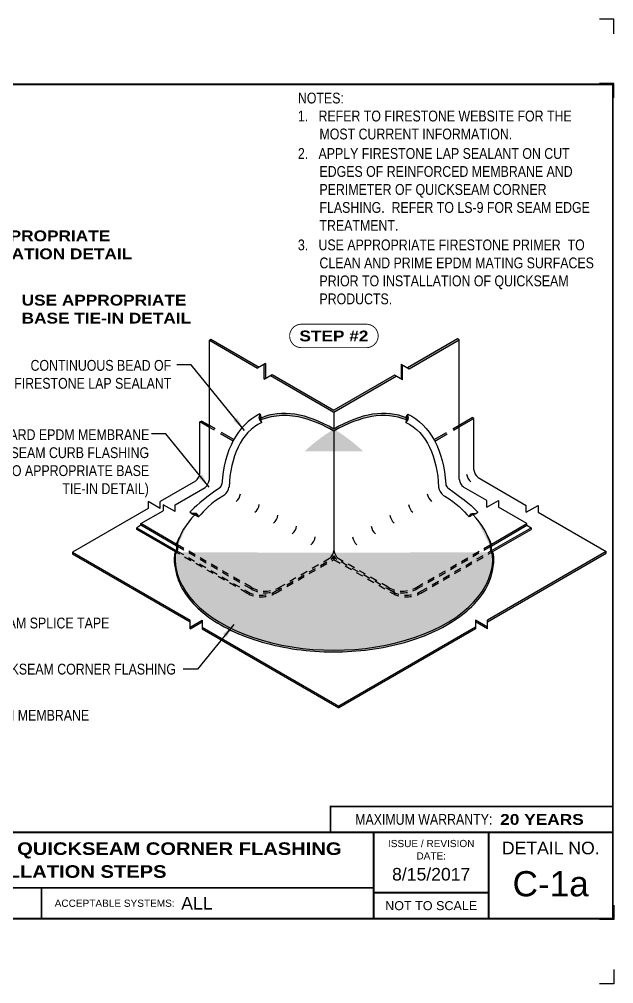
# Model space of a CAD drawing. Header units: inches. Extents: x 121.4 to 141.5, y -186.4 to -169.7.
# Drawn here: x 131.14 to 141.48, y -186.43 to -169.67 of the extents above; entities that cross this region are included whole.
import ezdxf
from ezdxf.enums import TextEntityAlignment as Align

# ---------------------------------------------------------------- set-up
doc = ezdxf.new("R2010")
doc.units = ezdxf.units.IN
doc.header["$MEASUREMENT"] = 0
doc.linetypes.add('HIDDEN', pattern=[0.375, 0.25, -0.125])
doc.linetypes.add('HIDDEN2', pattern=[0.1875, 0.125, -0.0625])
doc.layers.get('0').update_dxf_attribs({"linetype": 'CONTINUOUS'})
doc.layers.get('DEFPOINTS').update_dxf_attribs({"linetype": 'CONTINUOUS'})
for name, color, linetype in [('FSBP-ANNO-NOTE', 7, 'CONTINUOUS'), ('FSBP-MEMBRANE', 7, 'CONTINUOUS'), ('FSBP-SEALANTS', 1, 'CONTINUOUS'), ('FSBP-TTLB', 7, 'CONTINUOUS'), ('FSBP-TTLB-BORDER', 7, 'CONTINUOUS'), ('FSBP-TTLB-TEXT', 7, 'CONTINUOUS')]:
    doc.layers.add(name, color=color, linetype=linetype)
doc.styles.add('FSBP_ARIAL', font='arial.ttf')
doc.styles.add('FSBP_ARIAL_BOLD', font='')
doc.styles.add('FSBP_ARIAL_NAR', font='ARIALN.TTF')
doc.styles.get('FSBP_ARIAL_BOLD').set_extended_font_data('Arial Black')
doc.dimstyles.new('FSBP-LEADER', dxfattribs={"dimtxt": 0.1875, "dimasz": 0.25, "dimexe": 0.0625, "dimexo": 0.125, "dimgap": 0.125, "dimtad": 0, "dimtih": 1, "dimtoh": 1, "dimdec": 4, "dimzin": 0, "dimdsep": 46, "dimlunit": 4, "dimtxsty": 'FSBP_ARIAL_NAR', "dimcen": 0.09375, "dimclrd": 256, "dimclre": 256, "dimclrt": 256, "dimadec": 0, "dimazin": 0, "dimtfac": 1, "dimtdec": 4, "dimtofl": 0, "dimtmove": 0, "dimatfit": 3, "dimfxl": 0, "dimtolj": 1, "dimtzin": 0, "dimlwd": -1, "dimlwe": -1, "dimarcsym": 0})

# ---------------------------------------------------------------- blocks, each defined once
blk = doc.blocks.new('TTLB-EPDM_2')
at = {"layer": 'DEFPOINTS', "linetype": 'Continuous', "ltscale": 1.75}
for points in [[(20.016, 13.881), (20.016, 14.131), (19.766, 14.131)], [(20.016, -2.381), (20.016, -2.631), (19.766, -2.631)]]:
    blk.add_lwpolyline(points, dxfattribs=at)
at = {"layer": 'DEFPOINTS', "color": 1}
for points in [[(20.016, 12.766), (20.016, 13.016), (19.766, 13.016)], [(20.016, -1.266), (20.016, -1.516), (19.766, -1.516)]]:
    blk.add_lwpolyline(points, dxfattribs=at)
at = {"layer": 'FSBP-TTLB', "const_width": 0.0312}
blk.add_lwpolyline([(15.09, 0), (20, 0), (20, 0.451), (15.09, 0.451)], close=True, dxfattribs=at)
for points in [[(0, 0), (0, -1.5), (20, -1.5), (20, 0), (0, 0)], [(15.84, 0), (15.84, -0.964)], [(17.841, 0), (17.841, -1.5)], [(20, 0), (20, -1.5)], [(4.825, -0.964), (15.84, -0.964)], [(15.84, -0.964), (15.84, -1.5)], [(15.84, -1.049), (17.841, -1.049)]]:
    blk.add_lwpolyline(points, dxfattribs=at)
at = {"layer": 'FSBP-TTLB-BORDER', "const_width": 0.0312}
blk.add_lwpolyline([(20, 0), (20, 13), (0, 13), (0, 0)], dxfattribs=at)
at = {"layer": 'FSBP-TTLB-TEXT', "const_width": 0.0312}
blk.add_lwpolyline([(10.062, -0.964), (10.062, -1.5)], dxfattribs=at)
at = {"layer": 'FSBP-TTLB-TEXT', "style": 'FSBP_ARIAL_NAR'}
blk.add_text('MAXIMUM WARRANTY:', height=0.1875, dxfattribs=at).set_placement((17.905, 0.226), align=Align.MIDDLE_RIGHT)
at = {"layer": 'FSBP-TTLB-TEXT', "style": 'FSBP_ARIAL'}
for s, height, p in [('ISSUE / REVISION', 0.125, (16.841, -0.194)), ('DETAIL NO.', 0.2188, (18.921, -0.272)), ('DATE:', 0.125, (16.841, -0.41)), ('NOT TO SCALE', 0.15625, (16.841, -1.274))]:
    blk.add_text(s, height=height, dxfattribs=at).set_placement(p, align=Align.MIDDLE_CENTER)
blk.add_text('ACCEPTABLE SYSTEMS:', height=0.125, dxfattribs=at).set_placement((10.293, -1.232), align=Align.MIDDLE_LEFT)
at = {"layer": 'FSBP-TTLB-TEXT'}
for tag, height, style, p in [('MAXIMUM_WARRANTY', 0.188, 'FSBP_ARIAL_BOLD', (18.04, 0.224)), ('ACCPT_SYSTEMS', 0.219, 'FSBP_ARIAL', (12.494, -1.232))]:
    blk.add_attdef(tag, text='', height=height, dxfattribs=dict(at, style=style)).set_placement(p, align=Align.MIDDLE_LEFT)
for tag, height, style, p in [('DETAIL_DESCP_LINE_1', 0.219, 'FSBP_ARIAL_BOLD', (10.331, -0.283)), ('DETAIL_DESCP_LINE_2', 0.219, 'FSBP_ARIAL_BOLD', (10.331, -0.681)), ('ISSUE_REV_DATE', 0.219, 'FSBP_ARIAL', (16.841, -0.728)), ('DETAIL_NUMBER', 0.438, 'FSBP_ARIAL', (18.919, -0.893))]:
    blk.add_attdef(tag, text='', height=height, dxfattribs=dict(at, style=style)).set_placement(p, align=Align.MIDDLE_CENTER)

msp = doc.modelspace()

# ---------------------------------------------------------------- hatches: boundary and pattern name
at = {"layer": 'FSBP-MEMBRANE'}
h = msp.add_hatch(color=256, dxfattribs=at)
h.paths.add_polyline_path([(134.474, -175.235), (134.447, -175.251), (135.286, -175.735), (135.313, -175.72)])
h.paths.add_polyline_path([(135.425, -175.655), (135.398, -175.671), (135.398, -175.929), (135.425, -175.913)])
h.paths.add_polyline_path([(135.537, -175.849), (135.51, -175.864), (136.612, -176.501), (137.695, -175.876), (137.668, -175.86), (136.612, -176.469)])
h.paths.add_polyline_path([(137.806, -175.682), (137.779, -175.666), (137.779, -175.924), (137.806, -175.94)])
h.paths.add_polyline_path([(138.79, -175.243), (138.763, -175.227), (137.891, -175.731), (137.918, -175.746)])
for points in [[(134.31, -176.655), (134.282, -176.671), (134.447, -176.766), (134.447, -176.734)], [(139.046, -176.611), (139.019, -176.595), (138.79, -176.727), (138.79, -176.758)], [(133.869, -178.822, -0.065415), (133.871, -178.793), (133.256, -178.438), (133.256, -178.468)], [(139.353, -178.793, -0.065823), (139.356, -178.822), (139.968, -178.468), (139.968, -178.438)]]:
    msp.add_hatch(color=256, dxfattribs=at).paths.add_polyline_path(points)
h = msp.add_hatch(color=256, dxfattribs=at)
edge = h.paths.add_edge_path()
edge.add_spline(control_points=[(136.612, -176.83), (136.848, -176.694), (137.065, -176.613), (137.481, -176.543), (137.678, -176.559), (137.876, -176.637)], knot_values=[9.515163, 9.515163, 9.515163, 9.515163, 9.854762, 9.854762, 10.208695, 10.208695, 10.208695, 10.208695], degree=3, periodic=0)
edge.add_spline(control_points=[(137.876, -176.637), (137.877, -176.633), (137.878, -176.62), (137.876, -176.608), (137.875, -176.6)], knot_values=[0.045722, 0.045722, 0.045722, 0.045722, 0.060869, 0.082841, 0.082841, 0.082841, 0.082841], degree=3, periodic=0)
edge.add_ellipse((136.612, -179.046), major_axis=(1.345, 2.404), ratio=0.568461, start_angle=3.3741, end_angle=44.5501)
edge.add_ellipse((136.612, -179.046), major_axis=(-1.345, 2.404), ratio=0.568453, start_angle=-44.5497, end_angle=-3.1853)
edge.add_spline(control_points=[(135.345, -176.602), (135.344, -176.609), (135.342, -176.62), (135.343, -176.631), (135.344, -176.635)], knot_values=[0.046933, 0.046933, 0.046933, 0.046933, 0.065935, 0.079838, 0.079838, 0.079838, 0.079838], degree=3, periodic=0)
edge.add_spline(control_points=[(135.344, -176.635), (135.579, -176.546), (135.823, -176.538), (136.251, -176.649), (136.423, -176.721), (136.612, -176.83)], knot_values=[2.357173, 2.357173, 2.357173, 2.357173, 2.783651, 2.783651, 3.05243, 3.05243, 3.05243, 3.05243], degree=3, periodic=0)
h = msp.add_hatch(color=256, dxfattribs=at)
edge = h.paths.add_edge_path()
edge.add_ellipse((136.612, -179.046), major_axis=(2.763, 0), ratio=0.576237, start_angle=177.7054, end_angle=362.2946, ccw=False)
edge.add_arc((133.893, -178.985), 0.0418, 131.1294, 180.4614, ccw=False)
edge.add_ellipse((133.858, -178.896), major_axis=(0.0139, 0.0674), ratio=0.456351, start_angle=217.1958, end_angle=320.2639)
edge.add_arc((133.963, -178.819), 0.0794, 166.8152, 201.2439, ccw=False)
edge.add_ellipse((136.612, -179.046), major_axis=(-2.757, 0.023), ratio=0.564377, start_angle=-13.1092, end_angle=-8.2004, ccw=False)
edge.add_spline(control_points=[(133.93, -178.671), (133.915, -178.699), (133.892, -178.747), (133.871, -178.793)], knot_values=[3.306902, 3.306902, 3.306902, 3.306902, 3.404373, 3.404373, 3.404373, 3.404373], degree=3, periodic=0)
edge.add_arc((133.978, -178.818), 0.109, 166.8152, 202.7249)
edge.add_spline(control_points=[(133.876, -178.858), (133.876, -178.86), (133.878, -178.868), (133.876, -178.896), (133.868, -178.921), (133.86, -178.93), (133.86, -178.931), (133.86, -178.931)], knot_values=[0.693526, 0.693526, 0.693526, 0.693526, 1.221122, 1.221122, 2.381502, 2.381502, 2.444164, 2.444164, 2.444164, 2.444164], degree=3, periodic=0)
edge.add_arc((133.909, -178.984), 0.0719, 132.8698, 176.824)
edge.add_spline(control_points=[(133.837, -178.98), (133.828, -179.132), (133.854, -179.284), (134.005, -179.68), (134.207, -179.908), (134.762, -180.287), (135.116, -180.438), (135.902, -180.634), (136.334, -180.678), (137.189, -180.652), (137.61, -180.581), (138.356, -180.338), (138.68, -180.165), (139.163, -179.753), (139.322, -179.513), (139.389, -179.168), (139.4, -179.074), (139.387, -178.978)], knot_values=[3.101544, 3.101544, 3.101544, 3.101544, 3.381382, 3.381382, 3.842967, 3.842967, 4.304552, 4.304552, 4.766137, 4.766137, 5.227722, 5.227722, 5.689307, 5.689307, 6.150892, 6.150892, 6.323234, 6.323234, 6.323234, 6.323234], degree=3, periodic=0)
edge.add_arc((139.316, -178.983), 0.071, 6.4051, 48.3982)
edge.add_line((139.363, -178.93), (139.364, -178.93))
edge.add_spline(control_points=[(139.364, -178.93), (139.364, -178.93), (139.363, -178.93), (139.356, -178.921), (139.348, -178.896), (139.347, -178.868), (139.348, -178.86), (139.349, -178.856)], knot_values=[0.693526, 0.693526, 0.693526, 0.693526, 0.716332, 0.716332, 1.876712, 1.876712, 2.404307, 2.404307, 2.404307, 2.404307], degree=3, periodic=0)
edge.add_arc((139.247, -178.818), 0.109, 337.3925, 373.239)
edge.add_spline(control_points=[(139.353, -178.793), (139.329, -178.732), (139.298, -178.67), (139.268, -178.616)], knot_values=[3.306902, 3.306902, 3.306902, 3.306902, 3.431962, 3.431962, 3.431962, 3.431962], degree=3, periodic=0)
edge.add_ellipse((136.612, -179.046), major_axis=(-2.761, 0.007), ratio=0.574972, start_angle=189.1021, end_angle=195.9438, ccw=False)
edge.add_arc((139.262, -178.819), 0.0794, -21.2439, 13.1848, ccw=False)
edge.add_ellipse((139.366, -178.896), major_axis=(-0.0139, 0.0674), ratio=0.456351, start_angle=39.7361, end_angle=142.8042)
edge.add_arc((139.331, -178.985), 0.0418, -0.4614, 48.8706, ccw=False)
h = msp.add_hatch(color=256, dxfattribs=at)
h.paths.add_polyline_path([(132.065, -178.936), (132.065, -178.966), (134.111, -180.147), (134.111, -180.117)])
h.paths.add_polyline_path([(134.318, -180.148), (134.318, -180.117), (134.111, -180.236), (134.111, -180.267)])
h.paths.add_polyline_path([(134.318, -180.236), (134.318, -180.266), (136.696, -181.639), (136.696, -181.609)])
h.paths.add_polyline_path([(139.074, -180.266), (139.074, -180.236), (136.696, -181.609), (136.696, -181.639)])
h.paths.add_polyline_path([(139.074, -180.117), (139.074, -180.148), (139.281, -180.267), (139.281, -180.236)])
h.paths.add_polyline_path([(141.347, -178.954), (141.347, -178.924), (139.281, -180.117), (139.281, -180.147)])
at = {"layer": 'FSBP-SEALANTS'}
h = msp.add_hatch(dxfattribs=at)
h.set_pattern_fill('ANSI31', color=256, scale=0.2, style=0)
h.set_pattern_definition([(45, (6.313027, -171.689865), (-0.0176776695, 0.0176776695), [])])
edge = h.paths.add_edge_path()
edge.add_spline(control_points=[(135.358, -176.68), (135.35, -176.661), (135.338, -176.629), (135.352, -176.576), (135.335, -176.548), (135.326, -176.532)], knot_values=[0, 0, 0, 0, 0.091254, 0.151375, 0.230963, 0.230963, 0.230963, 0.230963], degree=3, periodic=0)
edge.add_spline(control_points=[(135.326, -176.532), (135.326, -176.54), (135.328, -176.563), (135.299, -176.615), (135.334, -176.654), (135.358, -176.68)], knot_values=[0, 0, 0, 0, 0.035981, 0.100945, 0.240996, 0.240996, 0.240996, 0.240996], degree=3, periodic=0)
h = msp.add_hatch(dxfattribs=at)
h.set_pattern_fill('ANSI31', color=256, scale=0.2, style=0)
h.set_pattern_definition([(45, (6.26108, -171.691293), (-0.0176776695, 0.0176776695), [])])
edge = h.paths.add_edge_path()
edge.add_spline(control_points=[(137.896, -176.534), (137.886, -176.55), (137.868, -176.577), (137.882, -176.63), (137.871, -176.662), (137.864, -176.682)], knot_values=[0, 0, 0, 0, 0.079841, 0.140161, 0.231464, 0.231464, 0.231464, 0.231464], degree=3, periodic=0)
edge.add_spline(control_points=[(137.864, -176.682), (137.888, -176.655), (137.923, -176.616), (137.894, -176.564), (137.895, -176.542), (137.896, -176.534)], knot_values=[0, 0, 0, 0, 0.140051, 0.205015, 0.240996, 0.240996, 0.240996, 0.240996], degree=3, periodic=0)
h = msp.add_hatch(dxfattribs=at)
h.set_pattern_fill('ANSI31', color=256, scale=0.2, angle=45, style=0)
h.set_pattern_definition([(90, (19.979694, -80.228978), (-0.025, 5e-18), [])])
edge = h.paths.add_edge_path()
edge.add_spline(control_points=[(134.256, -178.322), (134.248, -178.298), (134.23, -178.246), (134.153, -178.27), (134.118, -178.249), (134.105, -178.241)], knot_values=[0, 0, 0, 0, 0.06611, 0.142588, 0.187976, 0.187976, 0.187976, 0.187976], degree=3, periodic=0)
edge.add_spline(control_points=[(134.105, -178.241), (134.121, -178.254), (134.147, -178.276), (134.206, -178.284), (134.237, -178.307), (134.256, -178.322)], knot_values=[0, 0, 0, 0, 0.059246, 0.101974, 0.1728, 0.1728, 0.1728, 0.1728], degree=3, periodic=0)
h = msp.add_hatch(dxfattribs=at)
h.set_pattern_fill('ANSI31', color=256, scale=0.2, angle=45, style=0)
h.set_pattern_definition([(90, (19.927745, -80.230407), (-0.025, 5e-18), [])])
edge = h.paths.add_edge_path()
edge.add_spline(control_points=[(139.117, -178.242), (139.104, -178.25), (139.068, -178.272), (138.992, -178.247), (138.974, -178.299), (138.966, -178.323)], knot_values=[0, 0, 0, 0, 0.045388, 0.121866, 0.187976, 0.187976, 0.187976, 0.187976], degree=3, periodic=0)
edge.add_spline(control_points=[(138.966, -178.323), (138.985, -178.309), (139.015, -178.285), (139.074, -178.277), (139.101, -178.255), (139.117, -178.242)], knot_values=[0, 0, 0, 0, 0.070826, 0.113554, 0.1728, 0.1728, 0.1728, 0.1728], degree=3, periodic=0)

# ---------------------------------------------------------------- linework, layer by layer
at = {"layer": 'FSBP-ANNO-NOTE', "const_width": 0.0156}
msp.add_lwpolyline([(136.046, -175.38), (137.178, -175.38, 1), (137.178, -174.973), (136.046, -174.973, 1)], format="xyb", close=True, dxfattribs=at)
at = {"layer": 'FSBP-MEMBRANE'}
for p, q in [((134.447, -175.251), (134.474, -175.235)), ((134.447, -175.251), (135.286, -175.735)), ((134.447, -177.674), (134.447, -175.251)), ((134.474, -175.235), (135.313, -175.72)), ((138.763, -175.227), (137.891, -175.731)), ((137.918, -175.746), (138.79, -175.243)), ((138.79, -175.243), (138.763, -175.227)), ((138.79, -177.666), (138.79, -175.243)), ((135.425, -175.655), (135.286, -175.735)), ((135.425, -175.655), (135.425, -175.913)), ((135.398, -175.929), (135.398, -175.671)), ((137.779, -175.666), (137.918, -175.746)), ((137.779, -175.666), (137.779, -175.924)), ((137.806, -175.94), (137.806, -175.682)), ((135.398, -175.929), (135.537, -175.849)), ((135.51, -175.864), (136.612, -176.501)), ((135.537, -175.849), (136.612, -176.469)), ((137.668, -175.86), (136.612, -176.469)), ((136.612, -176.501), (137.695, -175.876)), ((137.806, -175.94), (137.668, -175.86)), ((134.282, -176.671), (134.31, -176.655)), ((134.447, -176.734), (134.31, -176.655)), ((136.612, -176.501), (136.612, -176.796)), ((138.79, -176.727), (139.019, -176.595)), ((138.79, -176.758), (139.046, -176.611)), ((139.046, -176.611), (139.019, -176.595)), ((139.046, -177.504), (139.046, -176.611)), ((134.282, -177.564), (134.282, -176.671)), ((134.447, -176.766), (134.282, -176.671)), ((139.121, -177.639), (139.958, -178.123)), ((134.207, -177.699), (133.59, -178.056)), ((133.852, -178.109), (134.372, -177.809)), ((139.269, -178.035), (138.866, -177.802)), ((133.383, -178.175), (132.065, -178.936)), ((133.59, -178.175), (133.383, -178.056)), ((133.383, -178.056), (133.383, -178.175)), ((133.59, -178.175), (133.59, -178.056)), ((133.852, -178.229), (133.645, -178.109)), ((133.645, -178.109), (133.645, -178.214)), ((133.852, -178.229), (133.852, -178.109)), ((139.269, -178.154), (139.476, -178.035)), ((139.269, -178.154), (139.269, -178.035)), ((139.476, -178.035), (139.476, -178.154)), ((139.968, -178.438), (139.476, -178.154)), ((139.958, -178.242), (140.165, -178.123)), ((139.958, -178.242), (139.958, -178.123)), ((140.165, -178.123), (140.165, -178.242)), ((133.256, -178.438), (133.645, -178.214)), ((140.165, -178.242), (141.347, -178.924)), ((133.256, -178.468), (133.184, -178.51)), ((133.184, -178.54), (133.184, -178.51)), ((133.184, -178.51), (133.871, -178.907)), ((133.256, -178.468), (133.256, -178.438)), ((133.871, -178.793), (133.256, -178.438)), ((133.869, -178.822), (133.256, -178.468)), ((139.353, -178.793), (139.968, -178.438)), ((139.353, -178.907), (140.04, -178.51)), ((139.356, -178.822), (139.968, -178.468)), ((139.968, -178.468), (139.968, -178.438)), ((139.968, -178.468), (140.04, -178.51)), ((140.04, -178.51), (140.04, -178.54)), ((133.86, -178.93), (133.184, -178.54)), ((139.364, -178.93), (140.04, -178.54)), ((132.065, -178.936), (132.065, -178.966)), ((132.065, -178.936), (134.111, -180.117)), ((132.065, -178.966), (134.111, -180.147)), ((141.347, -178.924), (139.281, -180.117)), ((139.281, -180.147), (141.347, -178.954)), ((141.347, -178.954), (141.347, -178.924)), ((136.612, -179.031), (136.612, -179.061)), ((134.111, -180.236), (134.318, -180.117)), ((134.111, -180.267), (134.111, -180.117)), ((134.111, -180.267), (134.318, -180.148)), ((134.318, -180.117), (134.318, -180.266)), ((139.281, -180.236), (139.074, -180.117)), ((139.074, -180.117), (139.074, -180.266)), ((139.281, -180.267), (139.074, -180.148)), ((139.281, -180.267), (139.281, -180.117)), ((134.318, -180.236), (136.696, -181.609)), ((134.318, -180.266), (136.696, -181.639)), ((139.074, -180.236), (136.696, -181.609)), ((139.074, -180.266), (136.696, -181.639)), ((136.696, -181.639), (136.696, -181.609))]:
    msp.add_line(p, q, dxfattribs=at)
at = {"layer": 'FSBP-MEMBRANE', "linetype": 'HIDDEN'}
for p, q in [((134.871, -176.979), (134.447, -176.734)), ((134.858, -177.003), (134.447, -176.766)), ((138.354, -176.979), (138.79, -176.727)), ((138.367, -177.003), (138.79, -176.758))]:
    msp.add_line(p, q, dxfattribs=at)
at = {"layer": 'FSBP-MEMBRANE', "linetype": 'Continuous'}
msp.add_line((136.612, -176.83), (136.612, -178.909), dxfattribs=at)
at = {"layer": 'FSBP-MEMBRANE', "linetype": 'HIDDEN2'}
for p, q in [((135.171, -179.574), (133.884, -178.83)), ((135.171, -179.544), (133.885, -178.801)), ((138.053, -179.544), (139.339, -178.801)), ((138.053, -179.574), (139.34, -178.83)), ((135.099, -179.645), (133.876, -178.939)), ((133.886, -178.915), (135.099, -179.615)), ((138.125, -179.615), (139.338, -178.915)), ((138.125, -179.645), (139.348, -178.939)), ((135.599, -179.615), (136.612, -179.031)), ((135.599, -179.645), (136.612, -179.061)), ((136.537, -179.044), (135.671, -179.544)), ((137.625, -179.615), (136.612, -179.031)), ((136.612, -179.061), (137.625, -179.645)), ((137.553, -179.544), (136.687, -179.044))]:
    msp.add_line(p, q, dxfattribs=at)
at = {"layer": 'FSBP-MEMBRANE'}
for centre, radius, start, end in [((139.25, -177.478), 0.206, 187.0227, 231.1729), ((134.078, -177.538), 0.206, 308.8271, 352.9773), ((134.242, -177.648), 0.206, 308.8271, 352.9773), ((138.995, -177.641), 0.206, 187.0227, 231.1729), ((139.124, -177.551), 0.206, 187.0227, 231.1729), ((133.978, -178.818), 0.109, 166.8152, 201.2439), ((133.963, -178.819), 0.0794, 166.8152, 201.2439), ((139.262, -178.819), 0.0794, 338.7561, 13.1848), ((139.247, -178.818), 0.109, 339.7256, 13.239), ((133.909, -178.984), 0.0719, 132.8698, 176.824), ((133.893, -178.985), 0.0418, 131.1294, 175.7355), ((136.407, -178.883), 0.206, 308.8271, 352.9773), ((136.433, -178.899), 0.206, 308.8271, 330.4268), ((136.817, -178.883), 0.206, 187.0227, 231.1729), ((136.792, -178.899), 0.206, 209.5732, 231.1729), ((139.331, -178.985), 0.0418, 4.2645, 48.8706), ((139.316, -178.983), 0.071, 4.134, 46.6089)]:
    msp.add_arc(centre, radius, start, end, dxfattribs=at)
at = {"layer": 'FSBP-MEMBRANE', "linetype": 'Continuous'}
for centre, start, end in [((134.783, -177.894), 308.8271, 352.9773), ((138.441, -177.894), 187.0227, 231.1729), ((135.108, -178.081), 308.8271, 352.9773), ((138.116, -178.081), 187.0227, 231.1729), ((135.433, -178.269), 308.8271, 352.9773), ((137.791, -178.269), 187.0227, 231.1729), ((135.758, -178.456), 308.8271, 352.9773), ((137.466, -178.456), 187.0227, 231.1729), ((136.082, -178.644), 308.8271, 352.9773), ((137.142, -178.644), 187.0227, 231.1729)]:
    msp.add_arc(centre, 0.206, start, end, dxfattribs=at)
at = {"layer": 'FSBP-MEMBRANE', "linetype": 'HIDDEN2'}
for centre in [(135.349, -179.182), (135.349, -179.212), (135.421, -179.111), (135.421, -179.141), (137.803, -179.111), (137.803, -179.141), (137.875, -179.182), (137.875, -179.212)]:
    msp.add_arc(centre, 0.5, 240, 300, dxfattribs=at)
at = {"layer": 'FSBP-MEMBRANE'}
for centre, major_axis, ratio, start_param, end_param in [((136.612, -179.046), (-1.345, 2.404), 0.568453, -0.777539, -0.055595), ((136.612, -179.046), (1.345, 2.404), 0.568461, 0.058889, 0.777545), ((136.612, -179.046), (-2.757, 0.023), 0.564377, -0.496527, -0.143124), ((136.612, -179.046), (-2.761, 0.007), 0.574972, 3.300455, 3.645777), ((136.612, -179.046), (2.763, 0), 0.576237, 3.101544, 6.323234), ((139.366, -178.896), (-0.0139, 0.0674), 0.456351, 0.693526, 2.492404)]:
    msp.add_ellipse(centre, major_axis=major_axis, ratio=ratio, start_param=start_param, end_param=end_param, dxfattribs=at)
at = {"layer": 'FSBP-MEMBRANE', "extrusion": (0, 0, -1)}
msp.add_ellipse((133.858, -178.896), major_axis=(0.0139, 0.0674), ratio=0.456351, start_param=0.693526, end_param=2.492404, dxfattribs=at)
at = {"layer": 'FSBP-MEMBRANE'}
for points, knots in [([(136.612, -176.83), (136.423, -176.721), (136.251, -176.649), (135.823, -176.538), (135.579, -176.546), (135.344, -176.635)], [2.3571284, 2.3571284, 2.3571284, 2.3571284, 2.6259523, 2.6259523, 3.05243, 3.05243, 3.05243, 3.05243]), ([(137.876, -176.637), (137.678, -176.559), (137.481, -176.543), (137.065, -176.613), (136.848, -176.694), (136.612, -176.83)], [9.5151627, 9.5151627, 9.5151627, 9.5151627, 9.8690964, 9.8690964, 10.2087407, 10.2087407, 10.2087407, 10.2087407]), ([(133.837, -178.98), (133.828, -179.132), (133.854, -179.284), (134.005, -179.68), (134.207, -179.908), (134.762, -180.287), (135.116, -180.438), (135.902, -180.634), (136.334, -180.678), (137.189, -180.652), (137.61, -180.581), (138.356, -180.338), (138.68, -180.165), (139.163, -179.753), (139.322, -179.513), (139.389, -179.168), (139.4, -179.074), (139.387, -178.978)], [3.101544, 3.101544, 3.101544, 3.101544, 3.381382, 3.381382, 3.842967, 3.842967, 4.304552, 4.304552, 4.766137, 4.766137, 5.227722, 5.227722, 5.689307, 5.689307, 6.150892, 6.150892, 6.323234, 6.323234, 6.323234, 6.323234]), ([(133.876, -178.858), (133.876, -178.86), (133.878, -178.868), (133.876, -178.896), (133.868, -178.921), (133.86, -178.93), (133.86, -178.931), (133.86, -178.931)], [0.693526, 0.693526, 0.693526, 0.693526, 1.221122, 1.221122, 2.381502, 2.381502, 2.444164, 2.444164, 2.444164, 2.444164]), ([(139.349, -178.856), (139.348, -178.86), (139.347, -178.868), (139.348, -178.896), (139.356, -178.921), (139.364, -178.931), (139.365, -178.931), (139.365, -178.932)], [0.693526, 0.693526, 0.693526, 0.693526, 1.221122, 1.221122, 2.381502, 2.381502, 2.492404, 2.492404, 2.492404, 2.492404])]:
    msp.add_open_spline(points, degree=3, knots=knots, dxfattribs=at)
for points in [[(133.871, -178.793), (133.892, -178.747), (133.915, -178.699), (133.93, -178.671)], [(139.353, -178.793), (139.329, -178.732), (139.298, -178.67), (139.268, -178.616)]]:
    msp.add_open_spline(points, degree=3, dxfattribs=at)
at = {"layer": 'FSBP-SEALANTS'}
for p, q in [((134.713, -177.939), (134.678, -177.959)), ((138.509, -177.941), (138.544, -177.961))]:
    msp.add_line(p, q, dxfattribs=at)
for centre, radius, start, end in [((134.58, -177.747), 0.0833, 305.0019, 356.4765), ((134.583, -177.778), 0.206, 308.8271, 352.9773), ((138.638, -177.78), 0.206, 187.0227, 231.1729), ((138.641, -177.749), 0.0833, 183.5235, 234.9981)]:
    msp.add_arc(centre, radius, start, end, dxfattribs=at)
msp.add_ellipse((136.606, -178.97), major_axis=(-1.314, 2.42), ratio=0.593868, start_param=-0.023121, end_param=0.759641, dxfattribs=at)
at = {"layer": 'FSBP-SEALANTS', "extrusion": (0, 0, -1)}
msp.add_ellipse((136.616, -178.971), major_axis=(1.314, 2.42), ratio=0.593868, start_param=-0.023121, end_param=0.759641, dxfattribs=at)
at = {"layer": 'FSBP-SEALANTS'}
for points in [[(135.358, -176.68), (135.314, -176.598), (135.326, -176.556), (135.326, -176.532)], [(135.358, -176.68), (135.343, -176.621), (135.346, -176.581), (135.326, -176.532)], [(137.864, -176.682), (137.908, -176.599), (137.896, -176.558), (137.896, -176.534)], [(137.864, -176.682), (137.877, -176.622), (137.874, -176.582), (137.896, -176.534)], [(134.256, -178.322), (134.223, -178.265), (134.146, -178.26), (134.105, -178.241)], [(134.105, -178.241), (134.154, -178.273), (134.196, -178.285), (134.256, -178.322)], [(138.966, -178.323), (138.999, -178.266), (139.075, -178.261), (139.117, -178.242)], [(139.117, -178.242), (139.067, -178.275), (139.026, -178.286), (138.966, -178.323)]]:
    msp.add_spline(points, degree=3, dxfattribs=at)
for points in [[(135.358, -176.68), (135.173, -176.765), (135.039, -176.915), (134.853, -177.303), (134.799, -177.539), (134.788, -177.804)], [(137.864, -176.682), (138.048, -176.767), (138.182, -176.917), (138.369, -177.304), (138.423, -177.541), (138.433, -177.805)]]:
    msp.add_open_spline(points, degree=3, knots=[3.1446511, 3.1446511, 3.1446511, 3.1446511, 3.5164688, 3.5164688, 3.8822069, 3.8822069, 3.8822069, 3.8822069], dxfattribs=at)
for points in [[(134.628, -177.815), (134.305, -178.042), (134.196, -178.138), (134.105, -178.241)], [(138.593, -177.817), (138.916, -178.043), (139.026, -178.139), (139.117, -178.242)], [(134.678, -177.959), (134.481, -178.081), (134.362, -178.204), (134.256, -178.322)], [(138.544, -177.961), (138.74, -178.082), (138.86, -178.205), (138.966, -178.323)]]:
    msp.add_open_spline(points, degree=3, dxfattribs=at)

# ---------------------------------------------------------------- block references
at = {"ltscale": 1.75}
msp.add_blockref('TTLB-EPDM_2', (121.463, -183.804), dxfattribs=at).add_auto_attribs({'DETAIL_DESCP_LINE_1': 'OUTSIDE CORNER WITH QUICKSEAM CORNER FLASHING', 'DETAIL_DESCP_LINE_2': 'INSTALLATION STEPS', 'ACCPT_SYSTEMS': 'ALL', 'ISSUE_REV_DATE': '8/15/2017', 'DETAIL_NUMBER': 'C-1a', 'MAXIMUM_WARRANTY': '20 YEARS'})

# ---------------------------------------------------------------- texts
at = {"layer": 'FSBP-ANNO-NOTE', "style": 'FSBP_ARIAL_BOLD'}
msp.add_text('STEP #2', height=0.1875, dxfattribs=at).set_placement((136.612, -175.177), align=Align.MIDDLE_CENTER)
at = {"layer": 'FSBP-ANNO-NOTE', "style": 'FSBP_ARIAL_NAR'}
for s, p in [('3" QUICKSEAM SPLICE TAPE', (129.718, -180.166)), ('RUBBERGARD EPDM MEMBRANE', (128.86, -181.769))]:
    msp.add_text(s, height=0.1875, dxfattribs=at).set_placement(p, align=Align.MIDDLE_LEFT)
msp.add_text('QUICKSEAM CORNER FLASHING', height=0.1875, dxfattribs=at).set_placement((133.865, -180.967), align=Align.MIDDLE_RIGHT)
at = {"layer": 'FSBP-ANNO-NOTE', "char_height": 0.1875, "attachment_point": 1}
for s, width, gutter_width, heights, insert, style in [('NOTES:\\P1.   REFER TO FIRESTONE WEBSITE FOR THE                \\P{\\W6.27837; }MOST CURRENT INFORMATION.\\P{\\H0.08333x;\\P}2.   APPLY FIRESTONE LAP SEALANT ON CUT \\P{\\W6.27837; }EDGES OF REINFORCED MEMBRANE AND \\P{\\W6.27837; }PERIMETER OF QUICKSEAM CORNER \\P{\\W6.27837; }FLASHING.  REFER TO LS-9 FOR SEAM EDGE \\P{\\W6.27837; }TREATMENT.\\P{\\H0.08333x;\\P}3.   USE APPROPRIATE FIRESTONE PRIMER  TO \\P{\\W6.27837; }CLEAN AND PRIME EPDM MATING SURFACES \\P{\\W6.27837; }PRIOR TO INSTALLATION OF QUICKSEAM \\P{\\W6.27837; }PRODUCTS.', 5.17321, 23.081, [4.021], (135.986, -170.948), 'FSBP_ARIAL_NAR'), ('USE APPROPRIATE TERMINATION DETAIL', 3.57781, 5, [0], (129.857, -173.343), 'FSBP_ARIAL_BOLD'), ('USE APPROPRIATE BASE TIE-IN DETAIL', 3.57781, 5, [0], (131.181, -174.461), 'FSBP_ARIAL_BOLD'), ('{\\W6.80133; }CONTINUOUS BEAD OF  \\P{\\W2.03473; }FIRESTONE LAP SEALANT', 2.83274, 5, [1], (130.93, -175.594), 'FSBP_ARIAL_NAR'), ('{\\W4.48596; }RUBBERGARD EPDM MEMBRANE \\P{\\W4.8093; }OR QUICKSEAM CURB FLASHING\\P{\\W6.41101; }(REFER TO APPROPRIATE BASE \\P{\\W9.4207;    }TIE-IN DETAIL)', 3.73592, 5, [1.213], (129.639, -176.799), 'FSBP_ARIAL_NAR')]:
    msp.add_mtext_dynamic_manual_height_columns(s, width=width, gutter_width=gutter_width, heights=heights, dxfattribs=dict(at, insert=insert, style=style))

# ---------------------------------------------------------------- leaders
at = {"layer": 'FSBP-ANNO-NOTE'}
for points in [[(135.055, -176.817), (134.129, -175.681), (133.879, -175.681)], [(134.441, -177.804), (133.688, -176.88), (133.438, -176.88)], [(134.873, -180.191), (134.24, -180.967), (133.99, -180.967)]]:
    msp.add_leader(points, dimstyle='FSBP-LEADER', dxfattribs=at)

doc.saveas('drawing.dxf')
